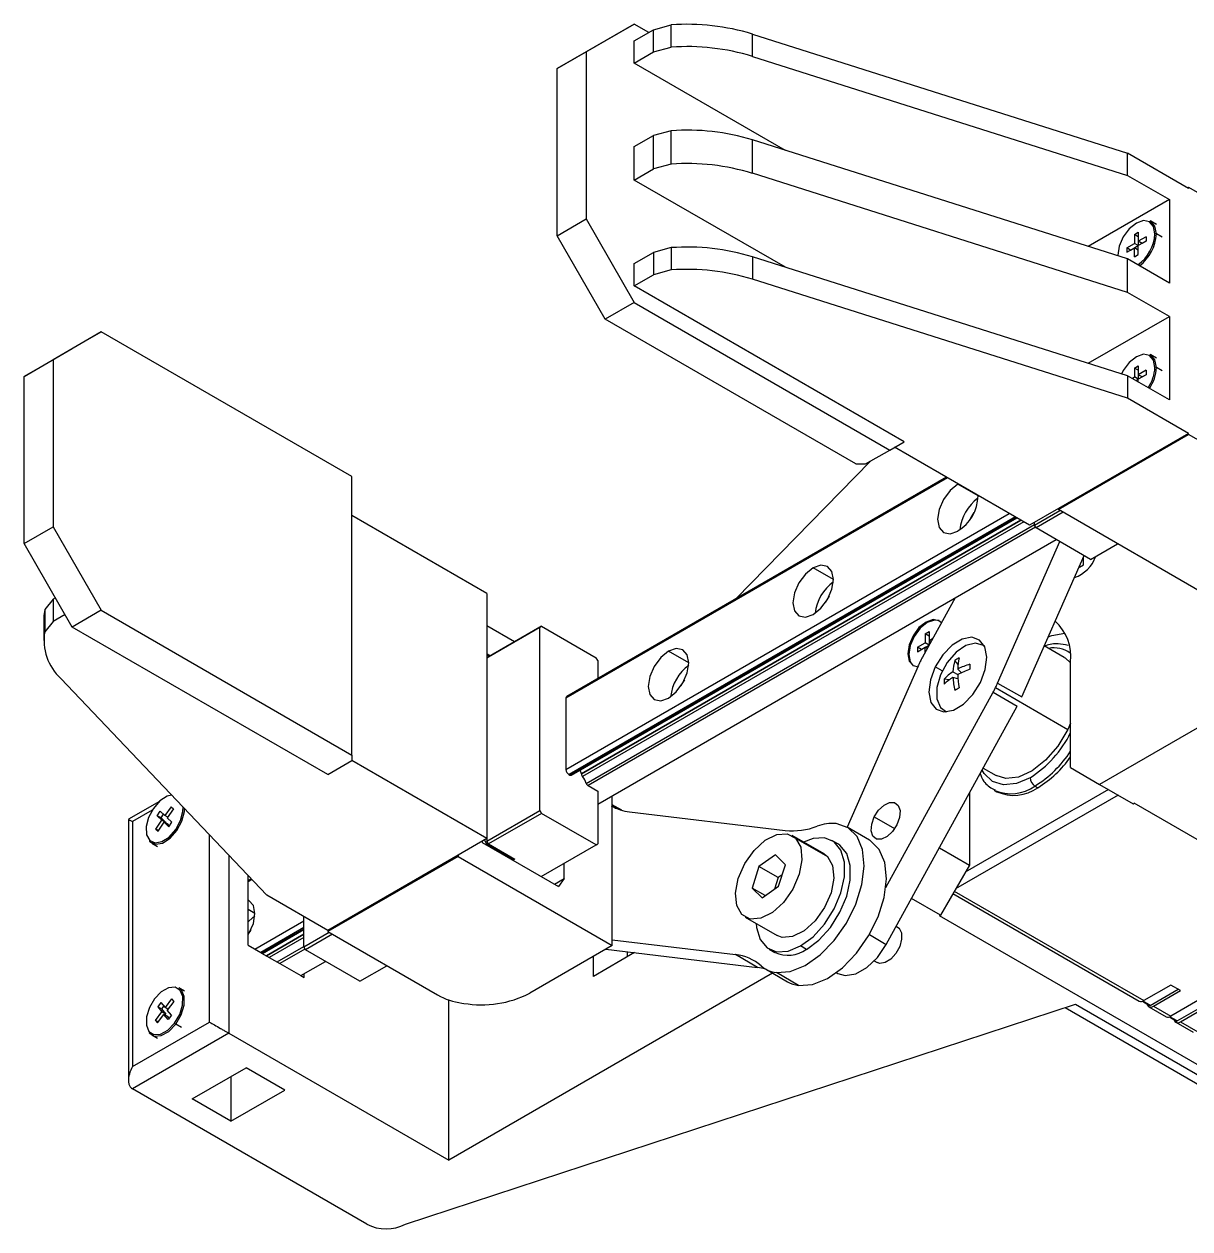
# Model space of a CAD drawing. Header units: millimetres. Extents: x 1258 to 2922, y -135 to 1239.
# Drawn here: x 1590.09 to 1632.83, y 927.2 to 971.36 of the extents above; entities that cross this region are included whole.
import ezdxf

# ---------------------------------------------------------------- set-up
doc = ezdxf.new("R2010")
doc.units = ezdxf.units.MM
doc.header["$LTSCALE"] = 6

msp = doc.modelspace()

# ---------------------------------------------------------------- linework, layer by layer
at = {"color": 7, "linetype": 'Continuous', "lineweight": 25}
for p, q in [((1612.458, 971.362), (1610.69, 970.342)), ((1611.397, 970.75), (1612.458, 971.362)), ((1612.988, 971.056), (1612.458, 971.362)), ((1613.165, 971.158), (1613.815, 971.333)), ((1613.815, 970.517), (1613.815, 971.333)), ((1612.458, 970.75), (1613.165, 971.158)), ((1613.165, 970.342), (1613.165, 971.158)), ((1616.791, 970.179), (1616.791, 970.996)), ((1616.791, 970.996), (1630.55, 966.633)), ((1609.629, 969.729), (1611.397, 970.75)), ((1610.69, 970.342), (1609.629, 969.729)), ((1610.69, 970.342), (1610.69, 964.218)), ((1612.458, 969.934), (1612.458, 970.75)), ((1612.458, 969.934), (1613.165, 970.342)), ((1613.165, 970.342), (1613.815, 970.517)), ((1618.001, 966.733), (1612.458, 969.934)), ((1616.791, 970.179), (1630.55, 965.816)), ((1609.629, 963.605), (1609.629, 969.729)), ((1612.458, 966.871), (1613.165, 967.28)), ((1613.815, 967.455), (1613.165, 967.28)), ((1613.165, 966.055), (1613.165, 967.28)), ((1613.815, 966.23), (1613.815, 967.455)), ((1612.458, 965.647), (1612.458, 966.871)), ((1616.791, 965.892), (1616.791, 967.117)), ((1630.55, 962.754), (1616.791, 967.117)), ((1630.55, 965.816), (1630.55, 966.633)), ((1632.787, 965.341), (1630.55, 966.633)), ((1612.458, 965.647), (1613.165, 966.055)), ((1613.815, 966.23), (1613.165, 966.055)), ((1618.001, 962.446), (1612.458, 965.647)), ((1630.55, 961.529), (1616.791, 965.892)), ((1630.55, 965.816), (1632.08, 964.933)), ((1632.752, 965.362), (1632.787, 965.382)), ((1632.787, 965.341), (1632.787, 965.382)), ((1632.787, 965.382), (1634.862, 964.184)), ((1632.08, 964.933), (1629.101, 963.214)), ((1632.08, 964.933), (1632.08, 961.871)), ((1609.629, 963.605), (1610.69, 964.218)), ((1610.69, 964.218), (1612.458, 961.156)), ((1630.799, 963.651), (1630.941, 963.733)), ((1630.941, 963.733), (1630.941, 963.407)), ((1631.608, 964.013), (1631.398, 964.134)), ((1611.397, 960.543), (1609.629, 963.605)), ((1630.516, 963.162), (1630.799, 963.325)), ((1630.799, 963.651), (1630.799, 963.325)), ((1630.941, 963.57), (1630.799, 963.651)), ((1630.941, 963.243), (1630.799, 963.325)), ((1631.224, 963.57), (1630.941, 963.407)), ((1630.941, 963.407), (1630.941, 963.243)), ((1631.082, 963.325), (1630.941, 963.407)), ((1631.224, 963.406), (1630.941, 963.243)), ((1631.224, 963.407), (1631.082, 963.325)), ((1631.224, 963.57), (1631.224, 963.406)), ((1612.458, 962.585), (1613.165, 962.993)), ((1613.815, 963.168), (1613.165, 962.993)), ((1613.165, 962.993), (1613.165, 962.176)), ((1613.815, 963.168), (1613.815, 962.351)), ((1616.791, 962.83), (1616.791, 962.014)), ((1630.55, 958.467), (1616.791, 962.83)), ((1630.191, 962.892), (1630.192, 962.868)), ((1630.516, 963.162), (1630.516, 962.998)), ((1630.516, 962.998), (1630.799, 963.162)), ((1630.658, 963.08), (1630.516, 963.162)), ((1630.658, 963.08), (1630.941, 963.243)), ((1630.658, 963.08), (1630.658, 963.08)), ((1630.799, 962.835), (1630.799, 963.162)), ((1630.941, 963.08), (1630.799, 963.162)), ((1630.799, 962.835), (1630.941, 962.917)), ((1630.941, 962.917), (1630.941, 963.243)), ((1612.458, 961.768), (1612.458, 962.585)), ((1630.55, 961.529), (1630.55, 962.754)), ((1632.08, 961.871), (1630.55, 962.754)), ((1612.458, 961.768), (1613.165, 962.176)), ((1613.815, 962.351), (1613.165, 962.176)), ((1630.55, 957.651), (1616.791, 962.014)), ((1622.357, 956.053), (1612.458, 961.768)), ((1632.08, 960.646), (1630.55, 961.529)), ((1612.458, 961.156), (1611.397, 960.543)), ((1612.458, 961.156), (1621.827, 955.747)), ((1629.101, 958.927), (1632.08, 960.646)), ((1632.08, 960.646), (1632.08, 957.584)), ((1620.589, 955.237), (1611.397, 960.543)), ((1592.914, 960.08), (1591.146, 959.059)), ((1591.853, 959.468), (1592.914, 960.08)), ((1602.106, 954.774), (1592.914, 960.08)), ((1590.086, 958.447), (1591.853, 959.468)), ((1591.146, 959.059), (1590.086, 958.447)), ((1591.146, 959.059), (1591.146, 952.935)), ((1631.608, 959.114), (1631.398, 959.235)), ((1590.086, 952.323), (1590.086, 958.447)), ((1630.55, 958.467), (1630.55, 957.651)), ((1632.08, 957.584), (1630.55, 958.467)), ((1630.711, 958.374), (1630.799, 958.426)), ((1630.799, 958.752), (1630.941, 958.834)), ((1630.799, 958.752), (1630.799, 958.426)), ((1630.941, 958.671), (1630.799, 958.752)), ((1630.941, 958.344), (1630.799, 958.426)), ((1630.941, 958.834), (1630.941, 958.507)), ((1631.224, 958.671), (1630.941, 958.507)), ((1631.224, 958.507), (1630.941, 958.344)), ((1630.941, 958.507), (1630.941, 958.344)), ((1631.082, 958.426), (1630.941, 958.507)), ((1631.224, 958.507), (1631.082, 958.426)), ((1631.224, 958.671), (1631.224, 958.507)), ((1630.852, 958.293), (1630.941, 958.344)), ((1630.941, 958.242), (1630.941, 958.344)), ((1632.787, 956.359), (1630.55, 957.651)), ((1632.787, 956.359), (1628.014, 953.604)), ((1628.014, 953.563), (1632.787, 956.319)), ((1632.787, 956.319), (1632.787, 956.359)), ((1636.809, 953.996), (1632.787, 956.319)), ((1621.827, 955.747), (1622.357, 956.053)), ((1626.953, 952.992), (1622.004, 955.849)), ((1616.195, 950.303), (1621.11, 955.333)), ((1620.943, 955.237), (1621.827, 955.747)), ((1620.589, 955.237), (1620.943, 955.237)), ((1602.106, 944.567), (1602.106, 954.774)), ((1623.903, 954.752), (1609.986, 946.718)), ((1628.014, 953.604), (1626.953, 952.992)), ((1628.014, 953.563), (1628.014, 953.604)), ((1633.671, 950.298), (1628.014, 953.563)), ((1607.056, 950.487), (1602.106, 953.345)), ((1610.146, 943.828), (1626.486, 953.261)), ((1610.321, 943.929), (1626.486, 953.261)), ((1627.13, 953), (1628.06, 953.537)), ((1628.18, 953.467), (1627.19, 952.896)), ((1646.314, 953.188), (1629.521, 943.493)), ((1590.086, 952.323), (1591.146, 952.935)), ((1591.146, 952.935), (1592.914, 949.873)), ((1627.13, 953), (1627.13, 953.094)), ((1627.19, 952.896), (1627.13, 953)), ((1629.191, 951.741), (1627.19, 952.896)), ((1591.853, 949.261), (1590.086, 952.323)), ((1611.122, 942.771), (1627.925, 952.472)), ((1625.783, 947.207), (1628.067, 952.39)), ((1629.191, 951.741), (1630.181, 952.312)), ((1626.667, 946.697), (1628.951, 951.879)), ((1628.929, 951.54), (1628.929, 951.83)), ((1628.788, 951.459), (1628.929, 951.54)), ((1628.788, 951.459), (1628.788, 951.509)), ((1628.929, 951.704), (1628.885, 951.729)), ((1607.056, 950.487), (1607.056, 941.505)), ((1591.146, 950.282), (1590.843, 949.906)), ((1591.235, 950.333), (1591.146, 950.282)), ((1591.146, 950.282), (1591.146, 949.465)), ((1624.226, 950.336), (1623.029, 948.157)), ((1590.81, 949.578), (1590.81, 948.762)), ((1590.843, 949.906), (1590.843, 949.09)), ((1591.588, 949.72), (1591.146, 949.465)), ((1592.914, 949.873), (1591.853, 949.261)), ((1592.914, 949.873), (1602.106, 944.567)), ((1591.146, 949.465), (1590.843, 949.09)), ((1601.223, 943.852), (1591.853, 949.261)), ((1608.071, 948.718), (1607.056, 949.304)), ((1609.001, 949.254), (1607.056, 948.132)), ((1607.116, 948.166), (1609.061, 949.289)), ((1609.061, 949.289), (1609.001, 949.254)), ((1609.001, 942.534), (1609.001, 949.254)), ((1609.061, 949.289), (1611.062, 948.134)), ((1622.848, 948.52), (1623.131, 948.683)), ((1623.131, 949.01), (1623.273, 949.091)), ((1623.131, 949.01), (1623.131, 948.683)), ((1623.273, 948.928), (1623.131, 949.01)), ((1623.273, 948.601), (1623.131, 948.683)), ((1623.273, 949.091), (1623.273, 948.765)), ((1623.404, 948.841), (1623.273, 948.765)), ((1623.273, 948.765), (1623.273, 948.601)), ((1623.341, 948.725), (1623.273, 948.765)), ((1607.187, 948.207), (1607.056, 948.283)), ((1607.056, 948.242), (1607.152, 948.187)), ((1622.848, 948.52), (1622.848, 948.356)), ((1622.848, 948.356), (1623.131, 948.52)), ((1622.99, 948.438), (1622.848, 948.52)), ((1622.99, 948.438), (1623.273, 948.601)), ((1622.99, 948.438), (1622.99, 948.438)), ((1623.131, 948.344), (1623.131, 948.52)), ((1623.205, 948.477), (1623.131, 948.52)), ((1623.273, 948.602), (1623.273, 948.601)), ((1623.273, 948.601), (1623.273, 948.601)), ((1625.293, 948.572), (1625.23, 948.608)), ((1628.225, 948.149), (1627.493, 948.571)), ((1607.056, 948.132), (1607.116, 948.166)), ((1611.122, 948.03), (1611.062, 948.134)), ((1611.122, 948.03), (1611.122, 947.374)), ((1622.863, 947.822), (1620.264, 941.924)), ((1624.331, 947.885), (1624.215, 948.034)), ((1628.46, 944.105), (1628.46, 947.984)), ((1591.428, 947.372), (1598.985, 939.429)), ((1624.144, 947.618), (1624.319, 947.517)), ((1624.329, 947.361), (1624.144, 947.416)), ((1624.459, 947.587), (1624.319, 947.72)), ((1624.007, 947.323), (1623.819, 947.349)), ((1625.705, 947.038), (1628.356, 945.507)), ((1625.783, 947.207), (1626.667, 946.697)), ((1609.955, 946.65), (1609.955, 944.037)), ((1621.681, 939.71), (1625.618, 946.872)), ((1625.618, 946.872), (1626.502, 946.362)), ((1621.701, 937.627), (1626.502, 946.362)), ((1623.83, 946.183), (1623.893, 946.147)), ((1628.46, 945.733), (1628.356, 945.507)), ((1601.223, 943.852), (1602.106, 944.363)), ((1602.106, 944.567), (1602.106, 944.363)), ((1607.056, 941.505), (1602.106, 944.363)), ((1610.061, 943.853), (1610.096, 943.833)), ((1610.321, 943.929), (1610.319, 943.928)), ((1610.519, 943.875), (1610.519, 943.873)), ((1625.254, 944.091), (1625.725, 943.819)), ((1628.46, 944.105), (1629.521, 943.493)), ((1610.765, 943.447), (1611.122, 943.241)), ((1627.152, 943.432), (1627.258, 943.371)), ((1629.521, 943.493), (1630.758, 942.779)), ((1611.122, 943.241), (1611.122, 941.31)), ((1611.652, 937.587), (1611.652, 943.077)), ((1630.201, 943.1), (1624.244, 939.661)), ((1629.847, 943.304), (1624.597, 940.273)), ((1624.748, 943.17), (1624.748, 940.534)), ((1625.652, 943.284), (1625.758, 943.222)), ((1595.045, 942.865), (1593.915, 942.213)), ((1594.966, 942.344), (1595.079, 942.508)), ((1595.079, 942.508), (1595.25, 942.346)), ((1595.475, 942.673), (1595.25, 942.346)), ((1595.561, 942.591), (1595.335, 942.264)), ((1595.475, 942.673), (1595.561, 942.591)), ((1607.056, 941.412), (1609.001, 942.534)), ((1609.001, 942.534), (1609.061, 942.43)), ((1612.001, 942.544), (1611.652, 942.745)), ((1630.758, 942.779), (1630.793, 942.799)), ((1644.971, 934.615), (1630.793, 942.799)), ((1593.913, 942.208), (1593.913, 932.657)), ((1594.059, 942.127), (1594.059, 933.145)), ((1594.911, 941.855), (1595.137, 942.182)), ((1594.966, 942.344), (1595.137, 942.182)), ((1595.108, 942.263), (1594.966, 942.344)), ((1594.996, 941.774), (1595.222, 942.101)), ((1595.108, 942.263), (1595.199, 942.394)), ((1595.108, 942.263), (1595.278, 942.1)), ((1595.278, 942.1), (1595.137, 942.182)), ((1595.392, 941.938), (1595.222, 942.101)), ((1595.363, 942.019), (1595.222, 942.101)), ((1595.351, 942.287), (1595.25, 942.346)), ((1595.262, 942.077), (1595.278, 942.1)), ((1595.505, 942.102), (1595.335, 942.264)), ((1595.392, 941.938), (1595.505, 942.102)), ((1609.061, 942.43), (1607.116, 941.308)), ((1611.062, 941.275), (1609.061, 942.43)), ((1612.289, 942.487), (1617.998, 941.801)), ((1594.911, 941.855), (1594.996, 941.774)), ((1595.012, 941.797), (1594.911, 941.855)), ((1595.414, 941.97), (1595.363, 942.019)), ((1621.082, 941.452), (1620.269, 941.921)), ((1594.764, 941.341), (1594.973, 941.22)), ((1607.056, 941.505), (1605.996, 940.893)), ((1606.879, 941.403), (1606.879, 941.363)), ((1606.879, 941.363), (1609.68, 939.746)), ((1607.056, 941.301), (1606.968, 941.454)), ((1607.021, 941.281), (1607.056, 941.301)), ((1607.056, 941.505), (1607.056, 941.412)), ((1607.116, 941.308), (1607.056, 941.412)), ((1608.046, 940.73), (1607.056, 941.301)), ((1607.116, 941.308), (1608.081, 940.75)), ((1609.047, 940.111), (1611.062, 941.275)), ((1611.062, 941.275), (1611.122, 941.31)), ((1619.42, 940.94), (1618.253, 941.613)), ((1618.375, 941.519), (1619.541, 940.846)), ((1619.919, 941.315), (1619.707, 941.437)), ((1605.996, 940.893), (1601.223, 938.138)), ((1605.996, 940.852), (1601.223, 938.097)), ((1605.996, 940.893), (1605.996, 940.852)), ((1605.996, 940.852), (1611.652, 937.587)), ((1608.081, 940.75), (1608.046, 940.73)), ((1617.638, 940.909), (1617.029, 940.481)), ((1617.999, 940.547), (1617.638, 940.909)), ((1619.42, 940.94), (1619.541, 940.846)), ((1623.648, 941.169), (1624.748, 940.534)), ((1608.011, 940.71), (1608.046, 940.73)), ((1609.885, 940.036), (1609.885, 940.595)), ((1617.029, 940.481), (1616.782, 939.691)), ((1617.736, 940.073), (1617.029, 940.481)), ((1617.752, 939.757), (1617.999, 940.547)), ((1624.748, 940.534), (1623.687, 938.697)), ((1598.302, 937.595), (1598.302, 940.148)), ((1598.409, 940.035), (1598.302, 939.973)), ((1609.531, 939.832), (1609.885, 940.036)), ((1609.885, 940.036), (1609.68, 939.746)), ((1617.736, 940.073), (1617.605, 939.654)), ((1617.883, 940.176), (1617.736, 940.073)), ((1601.223, 938.138), (1598.985, 939.429)), ((1616.782, 939.691), (1617.143, 939.329)), ((1617.263, 939.413), (1616.782, 939.691)), ((1617.143, 939.329), (1617.752, 939.757)), ((1624.144, 939.488), (1630.972, 935.546)), ((1623.687, 938.697), (1622.626, 939.309)), ((1600.339, 937.534), (1600.339, 938.648)), ((1616.528, 938.625), (1617.695, 937.952)), ((1623.687, 938.697), (1623.652, 938.676)), ((1637.829, 930.492), (1623.652, 938.676)), ((1598.825, 937.293), (1600.339, 938.167)), ((1598.825, 937.293), (1600.339, 938.167)), ((1601.223, 938.138), (1601.223, 938.097)), ((1601.223, 938.097), (1605.245, 935.775)), ((1622.114, 938.258), (1622.064, 938.287)), ((1622.114, 938.258), (1622.167, 938.217)), ((1600.339, 937.534), (1601.268, 938.07)), ((1601.389, 938.001), (1600.399, 937.43)), ((1611.652, 937.794), (1616.17, 937.251)), ((1598.302, 937.595), (1598.761, 937.33)), ((1598.761, 937.33), (1598.796, 937.31)), ((1598.796, 937.31), (1599.465, 936.923)), ((1600.399, 937.43), (1600.339, 937.534)), ((1602.4, 936.274), (1600.399, 937.43)), ((1611.652, 937.587), (1608.625, 935.839)), ((1612.469, 937.324), (1610.959, 936.452)), ((1611.416, 937.45), (1616.983, 936.781)), ((1612.196, 937.356), (1612.196, 937.166)), ((1616.983, 936.781), (1616.17, 937.251)), ((1617.407, 937.454), (1617.619, 937.331)), ((1618.769, 937.445), (1618.557, 937.568)), ((1599.465, 936.923), (1600.229, 936.483)), ((1600.229, 936.483), (1601.134, 937.005)), ((1602.4, 936.274), (1603.39, 936.846)), ((1610.959, 936.452), (1610.959, 937.186)), ((1621.259, 937.02), (1621.364, 936.959)), ((1600.229, 936.483), (1600.352, 936.411)), ((1600.352, 936.411), (1600.352, 936.554)), ((1617.533, 936.573), (1605.656, 929.716)), ((1617.269, 936.725), (1618.083, 936.256)), ((1618.486, 936.124), (1617.673, 936.593)), ((1619.868, 936.591), (1619.92, 936.561)), ((1629.45, 936.543), (1631.147, 935.564)), ((1595.973, 935.916), (1595.764, 936.037)), ((1632.137, 936.135), (1631.147, 935.564)), ((1631.377, 935.39), (1632.402, 935.982)), ((1631.5, 935.36), (1632.49, 935.931)), ((1632.49, 935.931), (1632.137, 936.135)), ((1595.105, 935.5), (1594.986, 935.343)), ((1595.105, 935.5), (1595.257, 935.313)), ((1595.495, 935.626), (1595.257, 935.313)), ((1595.572, 935.533), (1595.333, 935.219)), ((1595.495, 935.626), (1595.572, 935.533)), ((1605.656, 929.716), (1605.656, 935.592)), ((1606.142, 935.476), (1606.21, 935.465)), ((1631.09, 935.539), (1631.352, 935.388)), ((1633.127, 935.564), (1632.137, 934.992)), ((1594.9, 934.842), (1595.138, 935.156)), ((1594.976, 934.749), (1595.214, 935.062)), ((1594.986, 935.343), (1595.138, 935.156)), ((1595.127, 935.261), (1594.986, 935.343)), ((1595.21, 935.37), (1595.127, 935.261)), ((1595.127, 935.261), (1595.28, 935.074)), ((1595.28, 935.074), (1595.138, 935.156)), ((1595.367, 934.875), (1595.214, 935.062)), ((1595.356, 934.981), (1595.214, 935.062)), ((1595.253, 935.04), (1595.28, 935.074)), ((1595.36, 935.253), (1595.257, 935.313)), ((1595.486, 935.032), (1595.333, 935.219)), ((1595.486, 935.032), (1595.367, 934.875)), ((1604.065, 927.369), (1628.637, 935.431)), ((1628.263, 935.308), (1637.506, 929.973)), ((1628.637, 935.431), (1638.006, 930.022)), ((1631.325, 935.342), (1631.962, 934.975)), ((1631.5, 935.36), (1632.137, 934.992)), ((1632.367, 934.819), (1633.392, 935.411)), ((1632.49, 934.788), (1633.48, 935.36)), ((1594.059, 933.145), (1596.888, 934.778)), ((1594.9, 934.842), (1594.976, 934.749)), ((1595.002, 934.783), (1594.9, 934.842)), ((1595.403, 934.923), (1595.356, 934.981)), ((1632.08, 934.967), (1632.342, 934.816)), ((1632.315, 934.771), (1632.952, 934.403)), ((1632.49, 934.788), (1633.127, 934.421)), ((1597.595, 934.37), (1594.059, 932.329)), ((1594.764, 934.305), (1594.973, 934.184)), ((1597.595, 934.37), (1605.656, 929.716)), ((1596.251, 931.961), (1598.231, 933.104)), ((1599.645, 932.288), (1598.231, 933.104)), ((1597.665, 932.778), (1597.665, 931.145)), ((1602.65, 927.369), (1594.059, 932.329)), ((1597.665, 931.145), (1596.251, 931.961)), ((1597.665, 931.145), (1599.645, 932.288))]:
    msp.add_line(p, q, dxfattribs=at)
at = {"color": 8, "linetype": 'Continuous', "lineweight": 25}
for p, q in [((1631.815, 963.555), (1631.605, 963.676)), ((1631.815, 958.656), (1631.605, 958.777)), ((1623.947, 954.727), (1609.955, 946.65)), ((1625.066, 954.066), (1624.323, 954.495)), ((1609.955, 944.037), (1626.21, 953.421)), ((1626.423, 953.298), (1610.061, 943.853)), ((1610.096, 943.833), (1626.457, 953.278)), ((1626.633, 953.177), (1610.519, 943.875)), ((1610.519, 943.873), (1626.634, 953.176)), ((1626.738, 953.116), (1610.559, 943.776)), ((1610.701, 943.53), (1627.13, 953.014)), ((1627.176, 952.92), (1610.765, 943.447)), ((1619.762, 951.005), (1619.02, 951.433)), ((1614.459, 947.943), (1613.717, 948.372)), ((1622.53, 948.254), (1622.485, 948.281)), ((1623.752, 947.652), (1623.494, 947.8)), ((1594.782, 942.544), (1594.059, 942.127)), ((1611.652, 942.723), (1611.916, 942.571)), ((1621.261, 942.301), (1622.007, 941.871)), ((1596.888, 934.778), (1596.888, 941.634)), ((1597.595, 940.891), (1597.595, 934.37)), ((1598.44, 940.002), (1598.302, 939.922)), ((1624.195, 939.577), (1629.45, 936.543)), ((1598.549, 938.759), (1598.302, 938.902)), ((1598.549, 937.452), (1600.339, 938.485)), ((1600.339, 938.24), (1598.761, 937.33)), ((1598.796, 937.31), (1600.339, 938.2)), ((1622.06, 938.279), (1622.167, 938.217)), ((1600.339, 937.998), (1598.971, 937.208)), ((1598.973, 937.208), (1600.339, 937.996)), ((1600.339, 937.876), (1599.077, 937.147)), ((1621.081, 937.985), (1621.701, 937.627)), ((1599.361, 936.983), (1600.339, 937.548)), ((1600.385, 937.454), (1599.465, 936.923)), ((1631.376, 935.39), (1631.108, 935.545)), ((1631.109, 935.545), (1631.377, 935.39)), ((1595.855, 934.583), (1595.645, 934.703)), ((1632.098, 934.974), (1632.367, 934.819)), ((1632.366, 934.819), (1632.098, 934.973))]:
    msp.add_line(p, q, dxfattribs=at)
at = {"color": 7, "linetype": 'Continuous', "lineweight": 25, "flags": 128}
for points in [[(1631.549, 963.676), (1631.497, 963.946), (1631.35, 964.115), (1631.13, 964.158), (1630.87, 964.068), (1630.61, 963.858), (1630.39, 963.561), (1630.243, 963.222), (1630.191, 962.892)], [(1631.605, 963.676), (1631.552, 963.957), (1631.398, 964.134), (1631.377, 964.145)], [(1631.549, 958.777), (1631.497, 959.047), (1631.35, 959.216), (1631.13, 959.259), (1630.87, 959.169), (1630.61, 958.959), (1630.39, 958.662), (1630.323, 958.534)], [(1631.605, 958.777), (1631.552, 959.058), (1631.398, 959.234), (1631.377, 959.246)], [(1624.323, 954.495), (1624.039, 954.266), (1623.798, 953.941), (1623.637, 953.57), (1623.581, 953.209), (1623.637, 952.914), (1623.798, 952.728), (1624.039, 952.682), (1624.323, 952.78)], [(1624.911, 953.453), (1624.836, 953.341), (1624.777, 953.221)], [(1619.02, 951.433), (1618.736, 951.204), (1618.495, 950.879), (1618.334, 950.508), (1618.278, 950.148), (1618.334, 949.852), (1618.495, 949.667), (1618.736, 949.62), (1619.02, 949.719)], [(1619.02, 949.719), (1619.304, 949.948), (1619.545, 950.273), (1619.706, 950.644), (1619.762, 951.005), (1619.706, 951.3), (1619.545, 951.485), (1619.304, 951.532), (1619.02, 951.433)], [(1619.608, 950.392), (1619.533, 950.28), (1619.474, 950.159)], [(1590.843, 949.906), (1590.814, 949.685), (1590.81, 949.578)], [(1623.72, 949.416), (1623.632, 949.491), (1623.414, 949.533), (1623.157, 949.444), (1622.899, 949.237), (1622.682, 948.943), (1622.536, 948.607), (1622.485, 948.281)], [(1623.638, 949.495), (1623.462, 949.516), (1623.202, 949.426), (1622.942, 949.216), (1622.722, 948.919), (1622.575, 948.58), (1622.523, 948.25)], [(1625.152, 947.229), (1625.328, 947.704), (1625.384, 948.156), (1625.311, 948.531), (1625.119, 948.784), (1624.831, 948.883), (1624.482, 948.817), (1624.114, 948.594), (1623.771, 948.241), (1623.494, 947.8)], [(1627.637, 948.898), (1627.773, 948.945), (1628.241, 949.034)], [(1613.717, 948.372), (1613.433, 948.143), (1613.192, 947.818), (1613.031, 947.447), (1612.974, 947.086), (1613.031, 946.791), (1613.192, 946.605), (1613.433, 946.558), (1613.717, 946.657)], [(1613.717, 946.657), (1614.001, 946.887), (1614.242, 947.211), (1614.403, 947.582), (1614.459, 947.943), (1614.403, 948.239), (1614.242, 948.424), (1614.001, 948.471), (1613.717, 948.372)], [(1622.485, 948.281), (1622.536, 948.013), (1622.682, 947.846), (1622.865, 947.801)], [(1622.523, 948.25), (1622.575, 947.98), (1622.683, 947.837)], [(1625.298, 948.56), (1625.262, 948.588), (1624.972, 948.673), (1624.622, 948.586), (1624.259, 948.338), (1623.934, 947.963), (1623.689, 947.511), (1623.557, 947.043), (1623.557, 946.623), (1623.689, 946.307), (1623.906, 946.148)], [(1623.494, 947.8), (1623.318, 947.325), (1623.263, 946.873), (1623.336, 946.498), (1623.528, 946.245), (1623.815, 946.146), (1624.164, 946.212), (1624.533, 946.435), (1624.876, 946.788), (1625.152, 947.229)], [(1628.225, 948.149), (1628.263, 948.125), (1628.46, 947.949)], [(1614.304, 947.33), (1614.23, 947.218), (1614.17, 947.098)], [(1628.356, 945.507), (1627.99, 944.898), (1627.541, 944.376), (1627.046, 943.985), (1626.545, 943.756), (1626.08, 943.707), (1625.725, 943.819)], [(1595.495, 943.097), (1595.33, 943.054), (1595.065, 942.884), (1594.827, 942.613), (1594.651, 942.283), (1594.564, 941.944), (1594.579, 941.647), (1594.694, 941.438)], [(1594.694, 941.438), (1594.892, 941.349), (1595.142, 941.393), (1595.406, 941.563), (1595.645, 941.834), (1595.821, 942.164), (1595.908, 942.503), (1595.914, 942.658)], [(1594.7, 941.389), (1594.906, 941.296), (1595.166, 941.342), (1595.442, 941.519), (1595.69, 941.801), (1595.874, 942.145), (1595.964, 942.498), (1595.971, 942.586)], [(1621.261, 942.301), (1621.42, 942.546), (1621.617, 942.732), (1621.823, 942.831), (1622.007, 942.828), (1622.14, 942.722), (1622.203, 942.53), (1622.185, 942.282), (1622.09, 942.015)], [(1622.09, 942.015), (1621.932, 941.77), (1621.735, 941.583), (1621.529, 941.485), (1621.345, 941.488), (1621.211, 941.594), (1621.149, 941.786), (1621.166, 942.034), (1621.261, 942.301)], [(1616.406, 938.719), (1616.219, 939.05), (1616.173, 939.51), (1616.274, 940.043), (1616.51, 940.586), (1616.852, 941.072), (1617.259, 941.443), (1617.681, 941.655), (1618.069, 941.681), (1618.375, 941.519)], [(1617.673, 936.593), (1618.18, 936.63), (1618.727, 936.85), (1619.278, 937.238), (1619.793, 937.769), (1620.239, 938.406), (1620.585, 939.105), (1620.807, 939.819), (1620.89, 940.499), (1620.829, 941.099), (1620.627, 941.578), (1620.299, 941.904), (1619.866, 942.053)], [(1618.375, 941.519), (1618.562, 941.188), (1618.607, 940.728), (1618.506, 940.195), (1618.271, 939.652), (1617.929, 939.166), (1617.522, 938.795), (1617.099, 938.583), (1616.712, 938.557), (1616.406, 938.719)], [(1618.486, 936.124), (1618.993, 936.16), (1619.541, 936.38), (1620.091, 936.769), (1620.607, 937.3), (1621.053, 937.936), (1621.398, 938.635), (1621.62, 939.349), (1621.703, 940.03), (1621.642, 940.63), (1621.44, 941.109), (1621.112, 941.434), (1621.082, 941.452)], [(1618.557, 937.568), (1619.015, 937.908), (1619.436, 938.373), (1619.786, 938.925), (1620.036, 939.519), (1620.167, 940.108), (1620.167, 940.642), (1620.036, 941.08), (1619.786, 941.385), (1619.436, 941.533), (1619.015, 941.512), (1618.659, 941.379)], [(1618.769, 937.445), (1619.227, 937.786), (1619.649, 938.251), (1619.998, 938.803), (1620.249, 939.397), (1620.379, 939.985), (1620.379, 940.52), (1620.249, 940.957), (1619.998, 941.263), (1619.919, 941.315)], [(1619.541, 940.846), (1619.728, 940.515), (1619.774, 940.055), (1619.673, 939.521), (1619.437, 938.979), (1619.096, 938.493), (1618.689, 938.121), (1618.266, 937.91), (1617.879, 937.883), (1617.695, 937.952)], [(1598.302, 937.977), (1598.332, 938.027), (1598.493, 938.398), (1598.549, 938.759), (1598.493, 939.054), (1598.332, 939.239), (1598.302, 939.255)], [(1598.545, 938.671), (1598.336, 938.489), (1598.302, 938.451)], [(1598.395, 938.145), (1598.32, 938.034), (1598.302, 938.001)], [(1616.934, 938.391), (1616.947, 938.249), (1617.078, 937.811), (1617.328, 937.506), (1617.678, 937.358), (1618.099, 937.379), (1618.557, 937.568)], [(1622.167, 938.217), (1622.254, 938.051), (1622.263, 937.817), (1622.192, 937.552), (1622.052, 937.295), (1621.865, 937.086), (1621.658, 936.957), (1621.464, 936.926), (1621.364, 936.959)], [(1619.92, 936.561), (1620.193, 936.481), (1620.579, 936.545), (1620.988, 936.777), (1621.376, 937.151), (1621.701, 937.627)], [(1595.602, 934.738), (1595.793, 935.061), (1595.899, 935.402), (1595.904, 935.711), (1595.808, 935.94), (1595.624, 936.055), (1595.381, 936.037), (1595.117, 935.89), (1594.87, 935.636)], [(1595.645, 934.703), (1595.844, 935.039), (1595.955, 935.395), (1595.96, 935.716), (1595.86, 935.955), (1595.764, 936.037)], [(1594.87, 935.636), (1594.679, 935.314), (1594.573, 934.973), (1594.568, 934.664), (1594.664, 934.435), (1594.848, 934.32), (1595.09, 934.338), (1595.355, 934.485), (1595.602, 934.738)], [(1631.259, 935.441), (1631.272, 935.404), (1631.295, 935.368), (1631.325, 935.342), (1631.363, 935.328), (1631.406, 935.327), (1631.452, 935.337), (1631.5, 935.36)], [(1594.675, 934.379), (1594.86, 934.268), (1595.113, 934.286), (1595.388, 934.439), (1595.645, 934.703)], [(1632.249, 934.87), (1632.262, 934.833), (1632.285, 934.796), (1632.315, 934.771), (1632.353, 934.757), (1632.396, 934.755), (1632.442, 934.766), (1632.49, 934.788)]]:
    msp.add_lwpolyline(points, dxfattribs=at)
at = {"color": 8, "linetype": 'Continuous', "lineweight": 25, "flags": 128}
msp.add_lwpolyline([(1626.975, 943.738), (1626.472, 943.524), (1626.003, 943.478), (1625.6, 943.602), (1625.291, 943.889), (1625.213, 944.017)], dxfattribs=at)
at = {"color": 7, "linetype": 'Continuous', "lineweight": 25}
for centre, radius, start, end in [((1614.395, 963.165), 8.189, 72.9882, 94.0569), ((1614.395, 962.348), 8.189, 72.9882, 94.0569), ((1614.395, 959.286), 8.189, 72.9882, 94.0569), ((1614.395, 958.061), 8.189, 72.9882, 94.0569), ((1630.061, 963.748), 1.49, 305.5793, 357.2281), ((1630.05, 963.753), 1.557, 306.7379, 357.1722), ((1631.577, 963.621), 0.0615, 62.6097, 117.3903), ((1614.395, 954.999), 8.189, 72.9882, 94.0569), ((1614.395, 954.183), 8.189, 72.9882, 94.0569), ((1630.086, 958.846), 1.465, 326.258, 357.2973), ((1630.082, 958.848), 1.525, 326.3863, 357.3018), ((1631.577, 958.722), 0.0615, 62.6097, 117.3903), ((1623.505, 954.11), 1.561, 301.6059, 358.3994), ((1626.041, 952.646), 1.654, 126.3154, 173.69), ((1628.195, 952.268), 1.259, 288.611, 340.6763), ((1620.738, 949.584), 1.654, 126.3154, 173.69), ((1626.673, 948.16), 1.796, 354.3911, 47.2106), ((1592.75, 948.781), 1.932, 170.807, 226.8195), ((1615.435, 946.523), 1.654, 126.3154, 173.69), ((1626.737, 946.115), 4.234, 153.6942, 156.215), ((1626.801, 946.083), 4.305, 151.2033, 153.6961), ((1625.827, 947.544), 1.685, 163.1092, 177.4912), ((1625.056, 946.76), 1.527, 116.5677, 123.4269), ((1626.35, 947.657), 2.031, 166.6743, 178.2385), ((1625.467, 945.469), 2.526, 106.0512, 117.0237), ((1641.547, 947.806), 16.779, 179.688, 180.312), ((1625.049, 946.198), 1.685, 122.5061, 136.889), ((1625.213, 945.689), 2.031, 121.7586, 133.3233), ((1626.667, 947.547), 2.526, 182.9735, 193.9463), ((1625.948, 944.42), 3.499, 109.6903, 117.7332), ((1627.815, 947.655), 3.499, 182.2642, 190.3076), ((1625.344, 947.257), 1.527, 176.5707, 183.4293), ((1632.689, 932.442), 16.791, 119.6856, 120.309), ((1621.845, 948.946), 4.305, 331.2033, 333.6961), ((1621.909, 948.914), 4.234, 333.6942, 336.215), ((1610.027, 946.659), 0.0719, 124.0564, 187.2558), ((1625.074, 946.909), 4.158, 301.6872, 324.5291), ((1610.186, 944.047), 0.231, 182.6055, 237.3945), ((1610.125, 943.874), 0.05, 234.1524, 294.5372), ((1610.322, 943.864), 0.197, 3.0458, 46.8471), ((1610.674, 943.881), 0.155, 182.781, 222.3845), ((1610.021, 943.301), 0.718, 18.6135, 41.4202), ((1610.849, 943.577), 0.155, 197.648, 237.2217), ((1627.359, 943.756), 0.384, 182.6055, 237.3945), ((1626.379, 944.594), 1.506, 245.6279, 305.6826), ((1612.486, 944.226), 1.751, 240.2479, 263.54), ((1619.717, 940.516), 1.544, 84.4691, 110.9294), ((1618.246, 944.362), 2.574, 264.4691, 290.9294), ((1594.719, 941.416), 0.0334, 139.0728, 234.205), ((1615.983, 935.544), 1.717, 49.002, 83.7228), ((1618.098, 938.363), 1.137, 245.1139, 306.1966), ((1616.767, 934.949), 1.845, 74.1055, 83.2555), ((1617.785, 937.617), 1.03, 229.002, 263.7228), ((1618.604, 937.168), 1.051, 240.2479, 263.54), ((1606.503, 938.054), 2.604, 241.1112, 262.0227), ((1606.861, 939.247), 3.838, 260.2289, 297.3572), ((1631.044, 935.707), 0.176, 245.6929, 305.6176), ((1631.362, 935.411), 0.025, 245.5887, 305.3047), ((1631.353, 935.431), 0.0469, 299.7276, 299.9975), ((1632.034, 935.135), 0.176, 245.6929, 305.6176), ((1595.737, 934.862), 0.183, 222.3929, 239.9538), ((1632.352, 934.839), 0.025, 245.5887, 305.3047), ((1632.343, 934.859), 0.0469, 299.7276, 299.9975), ((1603.358, 928.734), 1.537, 242.6097, 297.3903)]:
    msp.add_arc(centre, radius, start, end, dxfattribs=at)
at = {"color": 8, "linetype": 'Continuous', "lineweight": 25}
for centre, radius, start, end in [((1630.198, 962.875), 0.0184, 112.3801, 191.8069), ((1627.844, 947.474), 1.023, 54.1143, 100.7926), ((1624.755, 947.226), 4.135, 302.4775, 333.6519), ((1624.928, 947.02), 4.221, 301.7938, 326.7986), ((1626.27, 944.666), 1.517, 246.9311, 305.5662)]:
    msp.add_arc(centre, radius, start, end, dxfattribs=at)
at = {"color": 7, "linetype": 'Continuous', "lineweight": 25}
for points, knots in [([(1628.363, 948.588), (1628.244, 948.612), (1627.981, 948.664), (1627.675, 948.631), (1627.499, 948.552), (1627.481, 948.544)], [0, 0, 0, 0, 0.425999, 0.942229, 1, 1, 1, 1]), ([(1625.142, 943.887), (1625.157, 943.845), (1625.226, 943.642), (1625.413, 943.424), (1625.619, 943.321), (1625.688, 943.287)], [0, 0, 0, 0, 0.151345, 0.716156, 1, 1, 1, 1]), ([(1593.918, 942.209), (1593.917, 942.209), (1593.91, 942.213), (1593.956, 942.186), (1594.025, 942.147), (1594.059, 942.127)], [0, 0, 0, 0, 0.113006, 0.561338, 1, 1, 1, 1]), ([(1596.888, 934.778), (1596.943, 934.746), (1597.052, 934.683), (1597.245, 934.571), (1597.403, 934.48), (1597.51, 934.419), (1597.567, 934.385), (1597.595, 934.37)], [0, 0, 0, 0, 0.31012, 0.616121, 0.758896, 0.886022, 1, 1, 1, 1]), ([(1594.059, 933.145), (1594.016, 933.056), (1593.929, 932.88), (1593.901, 932.641), (1593.935, 932.478), (1593.984, 932.384), (1594.035, 932.346), (1594.059, 932.329)], [0, 0, 0, 0, 0.31012, 0.616121, 0.758896, 0.886022, 1, 1, 1, 1])]:
    msp.add_open_spline(points, degree=3, knots=knots, dxfattribs=at)

doc.saveas('drawing.dxf')
